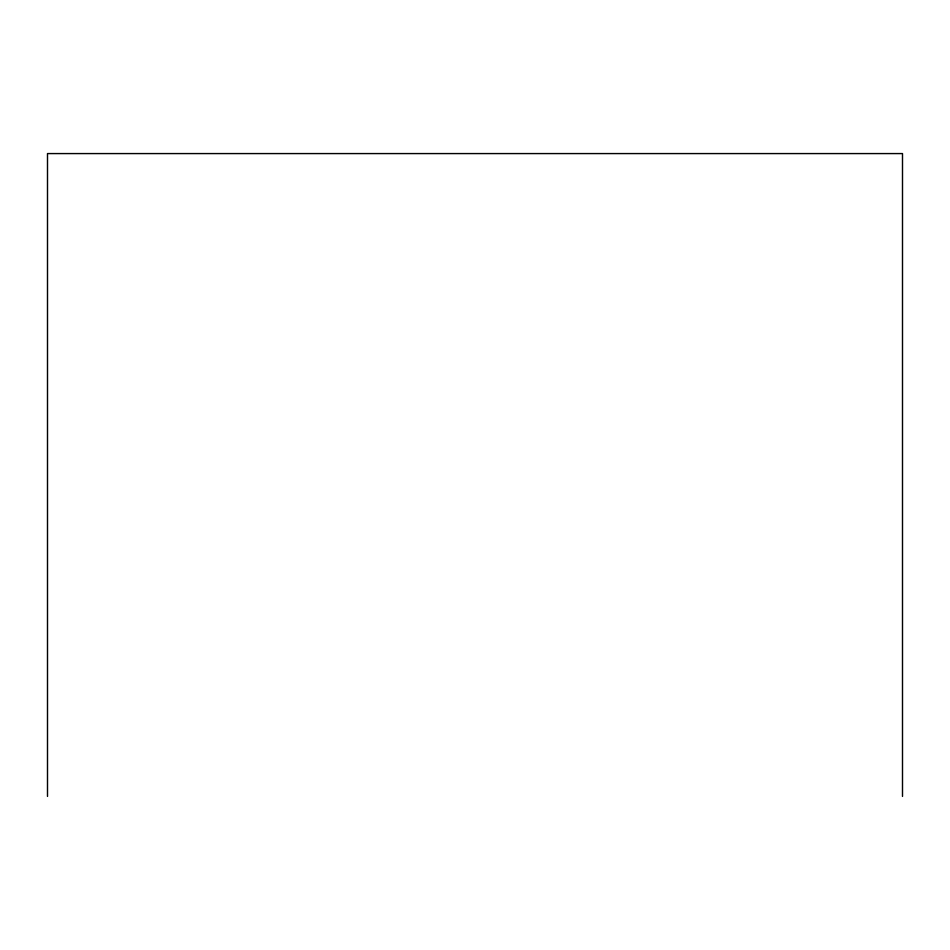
<?xml version="1.0" encoding="UTF-8"?>
<svg xmlns="http://www.w3.org/2000/svg" width="950" height="950" viewBox="0 0 950 950"><rect width="100%" height="100%" fill="white"/><g stroke="black" fill="none" stroke-linecap="round" stroke-linejoin="round"><path stroke-width="1.43" d="M902.5 796.421L902.5 153.579L47.5 153.579L47.5 796.421"/></g></svg>
